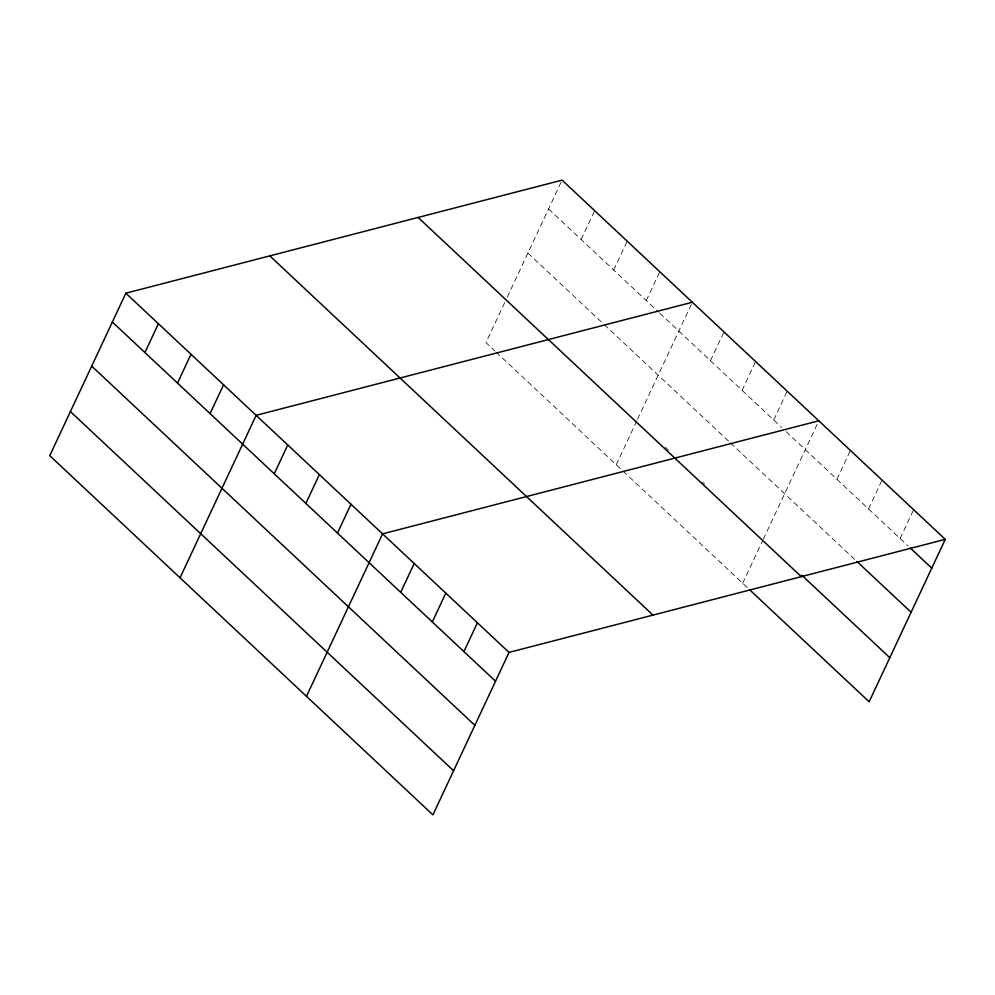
<?xml version="1.0" encoding="UTF-8"?>
<svg xmlns="http://www.w3.org/2000/svg" width="995" height="995" viewBox="0 0 995 995"><rect width="100%" height="100%" fill="white"/><g stroke="black" fill="none" stroke-linecap="round" stroke-linejoin="round"><path stroke-width="0.75" stroke-dasharray="4.97 3.73" d="M504.689 302.629L485.97 342.591L494.95 351.024M507.276 297.119L562.076 180.132M581.142 239.484L594.637 210.666M613.716 270.018L627.211 241.2M646.277 300.552L659.784 271.734M616.253 464.727L636.912 420.624M637.546 419.243L692.346 302.256M710.467 360.712L723.962 331.895M742.071 390.351L755.578 361.533M773.687 419.989L787.194 391.172M742.693 583.269L762.705 540.534M763.352 539.166L818.798 420.798M836.919 479.254L850.414 450.437M868.523 508.893L882.03 480.075M900.139 538.519L913.634 509.701M548.568 208.95L658.64 312.131M659.76 313.176L781.597 427.39M786.112 431.631L908.037 545.932M527.91 253.053L603.157 323.599M604.288 324.644L729.323 441.867M730.454 442.924L855.775 560.396M665.133 447.078L668.516 450.262M702.395 482.003L704.647 484.13M496.07 352.068L748.339 588.555"/><path stroke-width="1.49" d="M125.855 293.202L49.75 455.66L432.924 814.868L509.03 652.409L945.25 539.34L562.076 180.132L125.855 293.202L509.03 652.409M144.922 352.541L158.429 323.723M177.496 383.075L190.99 354.257M210.069 413.609L223.564 384.791M180.033 577.796L256.138 415.325L692.346 302.256M274.247 473.782L287.742 444.964M305.863 503.42L319.358 474.603M337.479 533.046L350.974 504.229M306.485 696.326L382.59 533.867L818.798 420.798M400.699 592.323L414.194 563.506M432.315 621.95L445.81 593.132M463.919 651.588L477.426 622.77M945.25 539.34L869.145 701.798L749.471 589.612M910.301 548.046L931.755 568.157M856.894 561.454L911.097 612.261M801.746 575.147L889.804 657.695M418.124 217.445L801.298 576.652M269.807 255.889L652.981 615.097M112.36 322.019L495.535 681.227M91.689 366.123L474.876 725.33M70.409 411.557L453.596 770.764"/></g></svg>
